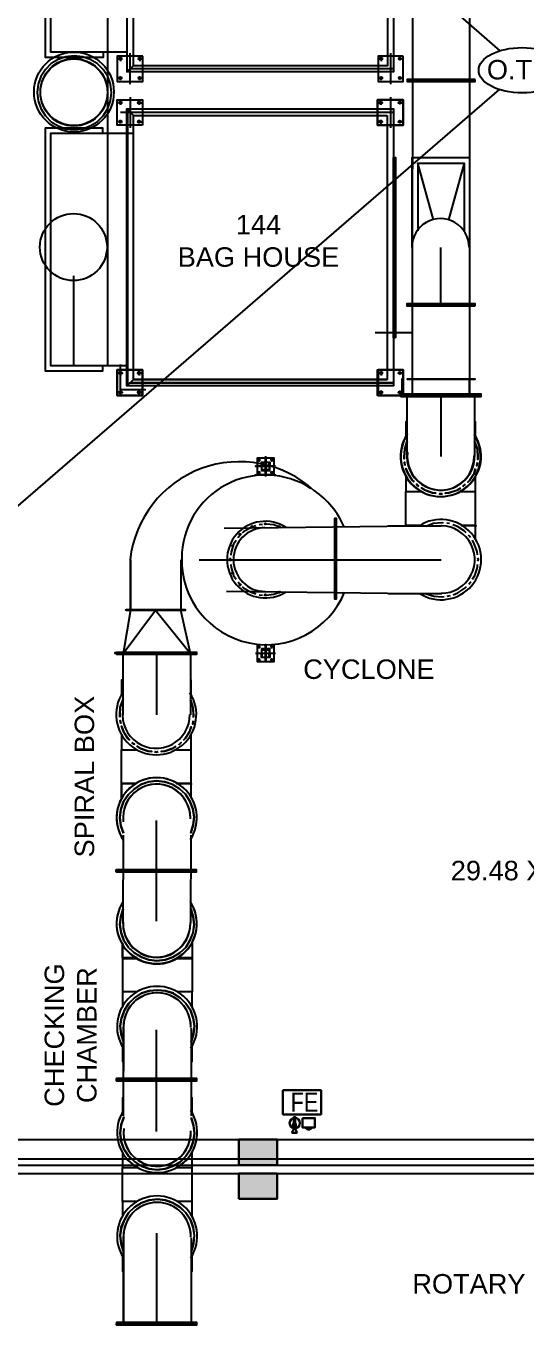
# Model space of a CAD drawing. Header units: metres. Extents: x -488 to 4759, y 38 to 2071.
# Drawn here: x 2943.24 to 2949.15, y 74.54 to 89.87 of the extents above; entities that cross this region are included whole.
import ezdxf
from ezdxf.lldxf.tags import DXFTag

# ---------------------------------------------------------------- set-up
doc = ezdxf.new("R2010")
doc.units = ezdxf.units.M
doc.header["$MEASUREMENT"] = 0
doc.styles.add('ARIAL', font='arial.ttf', dxfattribs={"height": 0.8})
doc.styles.add('sa1', font='', dxfattribs={"height": 72})
doc.styles.add('SH', font='swissc.ttf', dxfattribs={"height": 10})
doc.styles.get('sa1').set_extended_font_data('Abadi MT Condensed Light')
tags = doc.linetypes.add('00$1$HIDDEN', pattern=[0.375, 0.25, -0.125]).pattern_tags.tags
tags[6:7] = [DXFTag(74, 4), DXFTag(75, 0), DXFTag(340, '0'), DXFTag(46, 1.0), DXFTag(50, 0.0), DXFTag(44, 0.0), DXFTag(45, 0.0)]
tags[4:5] = [DXFTag(74, 4), DXFTag(75, 0), DXFTag(340, '0'), DXFTag(46, 1.0), DXFTag(50, 0.0), DXFTag(44, 0.0), DXFTag(45, 0.0)]

# ---------------------------------------------------------------- blocks, each defined once
blk = doc.blocks.new('rghfhgh')
at = {"color": 0, "lineweight": 30}
for p, q in [((15101.258, 2367.846), (15101.236, 2367.801)), ((15101.258, 2367.909), (15101.258, 2367.846)), ((15101.274, 2367.909), (15101.274, 2367.846)), ((15101.274, 2367.846), (15101.296, 2367.801))]:
    blk.add_line(p, q, dxfattribs=at)
at = {"color": 0, "lineweight": 30, "ltscale": 0.1}
blk.add_line((15101.296, 2367.801), (15101.236, 2367.801), dxfattribs=at)
blk.add_lwpolyline([(15101.129, 2368.303), (15101.581, 2368.303), (15101.581, 2368.016), (15101.129, 2368.016)], close=True, dxfattribs=at)
at = {"color": 0, "lineweight": 30}
for points in [[(15101.274, 2367.909), (15101.258, 2367.909), (15101.258, 2367.985), (15101.274, 2367.985)], [(15101.359, 2367.974), (15101.507, 2367.974), (15101.507, 2367.864), (15101.359, 2367.864)], [(15101.281, 2367.879), (15101.252, 2367.879), (15101.252, 2367.909), (15101.281, 2367.909)]]:
    blk.add_lwpolyline(points, close=True, dxfattribs=at)
blk.add_circle((15101.269, 2367.915), 0.0611, dxfattribs=at)
blk.add_arc((15101.434, 2367.883), 0.0446, 204.8747, 335.1253, dxfattribs=at)
at = {"color": 0, "lineweight": 30, "style": 'SH'}
blk.add_text('FE', height=0.2239, dxfattribs=at).set_placement((15101.221, 2368.05))

msp = doc.modelspace()

# ---------------------------------------------------------------- hatches: boundary and pattern name
at = {"lineweight": 30}
h = msp.add_hatch(color=256, dxfattribs=at)
h.dxf.hatch_style = 1
h.paths.add_polyline_path([(2945.75647, 76.40778), (2946.20647, 76.40778), (2946.20647, 76.70778), (2945.75647, 76.70778)])
h = msp.add_hatch(color=256, dxfattribs=at)
h.dxf.hatch_style = 1
h.paths.add_polyline_path([(2945.75647, 76.00778), (2946.20647, 76.00778), (2946.20647, 76.30778), (2945.75647, 76.30778)])

# ---------------------------------------------------------------- linework, layer by layer
at = {"linetype": '00$1$HIDDEN', "lineweight": -2, "ltscale": 2}
for p, q in [((2934.38391, 102.19278), (2948.84173, 89.57555)), ((2934.46391, 76.70778), (2948.8396, 89.11739))]:
    msp.add_line(p, q, dxfattribs=at)
for p, q in [((2934.46391, 76.70778), (2960.94542, 76.70778)), ((2960.94542, 76.47578), (2934.46391, 76.47578))]:
    msp.add_line(p, q)
at = {"linetype": '00$1$HIDDEN', "lineweight": -2, "ltscale": 3}
for p, q in [((2933.42583, 76.40778), (3008.78406, 76.40778)), ((2933.42583, 76.30778), (3008.78406, 76.30778))]:
    msp.add_line(p, q, dxfattribs=at)
at = {"lineweight": -2}
msp.add_lwpolyline([(2963.9449, 102.41779), (2934.23391, 102.41777), (2934.23391, 76.70777), (2963.9449, 76.70779)], close=True, dxfattribs=at)
at = {"lineweight": 0}
msp.add_lwpolyline([(2963.9449, 102.41779), (2963.9449, 76.70779), (2934.23391, 76.70779), (2934.23391, 39.51778), (3007.88391, 39.51778), (3007.88391, 102.41778), (3000.65391, 102.41777), (3000.42391, 102.41777), (3000.42391, 76.70778), (2984.40391, 76.70778), (2984.40391, 102.41777), (2963.9449, 102.41777)], dxfattribs=at)
msp.add_lwpolyline([(2963.9449, 102.41779), (2963.9449, 76.70779), (2934.23391, 76.70779), (2934.23391, 39.51778), (3007.88391, 39.51778), (3007.88391, 102.41778), (3000.65391, 102.41777), (3000.42391, 102.41777), (3000.42391, 76.70778), (2984.40391, 76.70778), (2984.40391, 102.41777), (2963.9449, 102.41777)], dxfattribs=at)
msp.add_lwpolyline([(2969.1738, 102.18778), (2969.17391, 95.95778), (2984.1724, 95.95778), (2984.1724, 76.47778), (3000.65391, 76.47778), (3000.65391, 102.18773), (3007.65391, 102.18773), (3007.65391, 51.97778), (2934.46391, 51.97778), (2934.46391, 76.47578), (2964.17391, 76.47778), (2964.17391, 102.18778), (2969.17391, 102.18778), (2969.17391, 102.18778)], close=True, dxfattribs=at)
msp.add_lwpolyline([(2969.1738, 102.18778), (2969.17391, 95.95778), (2984.1724, 95.95778), (2984.1724, 76.47778), (3000.65391, 76.47778), (3000.65391, 102.18773), (3007.65391, 102.18773), (3007.65391, 51.97778), (2934.46391, 51.97778), (2934.46391, 76.47578), (2964.17391, 76.47778), (2964.17391, 102.18778), (2969.17391, 102.18778), (2969.17391, 102.18778)], close=True, dxfattribs=at)
for points in [[(2944.5073, 89.40344), (2944.5073, 92.52031), (2944.43141, 92.59619), (2944.43141, 89.32755)], [(2944.43141, 92.59619), (2947.58576, 92.59619), (2947.58576, 89.32755), (2944.43141, 89.32755), (2944.5073, 89.40344), (2947.51529, 89.40344), (2947.51529, 92.52031), (2944.5073, 92.52031)], [(2944.43141, 92.56367), (2944.43141, 89.36007)], [(2944.20375, 89.08362), (2944.20917, 92.31432)], [(2947.81184, 90.95916), (2947.80642, 87.25144), (2947.80642, 85.506), (2948.484, 85.506), (2948.484, 85.70114)], [(2948.484, 90.95916), (2948.484, 87.13219), (2948.484, 85.506)], [(2944.14954, 89.56064), (2944.14954, 89.49559), (2943.46654, 89.49559), (2943.46654, 90.75318)], [(2944.43141, 89.56064), (2943.53159, 89.56064), (2943.53159, 90.67187)], [(2944.20375, 85.85292), (2944.20375, 89.08362), (2944.20375, 89.61484)], [(2944.46936, 89.18119), (2944.46936, 89.54979)], [(2947.55324, 89.18119), (2947.55324, 89.54979)], [(2944.24711, 89.08362), (2944.23627, 89.18119), (2944.20375, 89.27334), (2944.14954, 89.35465), (2944.07907, 89.42512), (2943.99776, 89.47391), (2943.90561, 89.50643), (2943.80804, 89.51727), (2943.71047, 89.50643), (2943.61832, 89.47391), (2943.53701, 89.42512), (2943.46654, 89.35465), (2943.41233, 89.27334), (2943.37981, 89.18119), (2943.36897, 89.08362), (2943.37981, 88.98605), (2943.41233, 88.8939), (2943.46654, 88.80717), (2943.53701, 88.7367), (2943.61832, 88.68791), (2943.71047, 88.65539), (2943.80804, 88.64455), (2943.90561, 88.65539), (2943.99776, 88.68791), (2944.07907, 88.7367), (2944.14954, 88.80717), (2944.20375, 88.8939), (2944.23627, 88.98605), (2944.24711, 89.08362)], [(2944.62114, 89.51185), (2944.31758, 89.51185), (2944.31758, 89.21371), (2944.62114, 89.21371), (2944.62114, 89.51185)], [(2944.37721, 89.47933), (2944.33384, 89.47933)], [(2944.35552, 89.50101), (2944.35552, 89.45222)], [(2944.56151, 89.47933), (2944.60487, 89.47933)], [(2944.58319, 89.50101), (2944.58319, 89.45222)], [(2947.69959, 89.51185), (2947.40146, 89.51185), (2947.40146, 89.21371), (2947.69959, 89.21371), (2947.69959, 89.51185)], [(2947.46108, 89.47933), (2947.41772, 89.47933)], [(2947.4394, 89.50101), (2947.4394, 89.45222)], [(2947.63997, 89.47933), (2947.68333, 89.47933)], [(2944.37721, 89.25166), (2944.33384, 89.25166)], [(2944.35552, 89.22998), (2944.35552, 89.27334)], [(2944.46936, 89.36549), (2947.58576, 89.36549)], [(2944.56151, 89.25166), (2944.60487, 89.25166)], [(2944.58319, 89.22998), (2944.58319, 89.27334)], [(2947.46108, 89.25166), (2947.41772, 89.25166)], [(2947.4394, 89.22998), (2947.4394, 89.27334)], [(2947.63997, 89.25166), (2947.68333, 89.25166)], [(2947.74679, 89.22456), (2948.54905, 89.22456)], [(2944.61572, 88.69875), (2944.31758, 88.69875), (2944.31758, 88.99689), (2944.61572, 88.99689), (2944.61572, 88.69875)], [(2944.37721, 88.95894), (2944.33384, 88.95894)], [(2944.35552, 88.98605), (2944.35552, 88.93726)], [(2944.46936, 89.02941), (2944.46936, 88.66623)], [(2944.55609, 88.95894), (2944.60487, 88.95894)], [(2944.57777, 88.98605), (2944.57777, 88.93726)], [(2947.69959, 88.69875), (2947.39604, 88.69875), (2947.39604, 88.99689), (2947.69959, 88.99689), (2947.69959, 88.69875)], [(2947.69959, 88.99689), (2947.39604, 88.99689), (2947.39604, 88.69875), (2947.69959, 88.69875), (2947.69959, 88.99689)], [(2947.54782, 89.02941), (2947.54782, 88.66623)], [(2944.35552, 88.85053), (2947.58576, 88.85053)], [(2944.35552, 88.71502), (2944.35552, 88.75838)], [(2944.5073, 88.81259), (2944.43141, 88.88848), (2947.58576, 88.88848), (2947.58576, 85.61441), (2944.43141, 85.61441), (2944.43141, 88.88848)], [(2944.43141, 88.85595), (2944.43141, 85.64693)], [(2944.43683, 88.87763), (2944.43683, 85.62525)], [(2944.57777, 88.71502), (2944.57777, 88.75838)], [(2944.14412, 85.85292), (2944.14412, 85.78787), (2943.46654, 85.78787), (2943.46654, 87.25144), (2943.46654, 88.66623), (2944.14412, 88.66623), (2944.14412, 88.60118)], [(2944.37721, 88.7367), (2944.33384, 88.7367)], [(2944.55609, 88.7367), (2944.60487, 88.7367)], [(2944.43141, 85.85292), (2943.53159, 85.85292), (2943.53159, 87.25144), (2943.53159, 88.60118), (2944.5073, 88.60118)], [(2947.5966, 88.31389), (2947.5966, 86.18358)], [(2947.80642, 87.25144), (2947.80642, 88.31389), (2948.484, 88.31389), (2948.484, 87.13219)], [(2947.87147, 88.24884), (2947.87147, 87.44659)], [(2948.05577, 87.57668), (2947.87147, 88.24884), (2948.41895, 88.24884), (2948.23465, 87.57668)], [(2948.41895, 88.24884), (2948.41895, 87.44659)], [(2948.1425, 86.5847), (2948.1425, 87.25144)], [(2943.80262, 85.85292), (2943.80262, 86.91536)], [(2947.74137, 86.57386), (2948.54905, 86.57386)], [(2947.36893, 86.24862), (2947.80801, 86.24862)], [(2944.65366, 85.57104), (2944.35552, 85.57104), (2944.35552, 85.86918)], [(2944.35552, 85.7445), (2944.35552, 85.78787), (2944.35552, 85.73908)], [(2944.57777, 85.7445), (2944.57777, 85.78787), (2944.57777, 85.73908)], [(2947.46109, 85.76619), (2947.41772, 85.76619)], [(2947.4394, 85.78787), (2947.4394, 85.73908)], [(2947.68333, 85.70114), (2947.68333, 85.506)], [(2948.06119, 85.69572), (2948.14792, 85.69572), (2947.74679, 85.69572), (2948.54905, 85.69572), (2948.10455, 85.69572)], [(2944.35552, 85.56562), (2944.35552, 85.51684), (2944.35552, 85.5602)], [(2944.5073, 85.6903), (2947.50987, 85.6903)], [(2944.57777, 85.56562), (2944.57777, 85.51684), (2944.57777, 85.5602)], [(2947.4394, 85.51684), (2947.4394, 85.5602)], [(2947.46109, 85.53852), (2947.41772, 85.53852)], [(2947.67249, 85.48974), (2948.6211, 85.48974), (2948.6211, 85.51684), (2947.67249, 85.51684), (2947.67249, 85.48974), (2947.67249, 85.506), (2948.6211, 85.506)], [(2947.67791, 85.51142), (2947.67791, 85.5331)], [(2947.74679, 84.77963), (2947.74679, 85.506), (2948.54363, 85.506), (2948.54363, 84.77963)], [(2948.54363, 85.506), (2947.74679, 85.506)], [(2948.1425, 85.506), (2948.1425, 84.77963)], [(2947.74679, 85.1916), (2947.73053, 85.1916), (2947.73053, 85.01272)], [(2948.55447, 85.01272), (2948.55447, 85.1916), (2948.54363, 85.1916)], [(2947.74679, 84.95851), (2947.71969, 84.86636), (2947.70885, 84.77421), (2947.70885, 84.75253), (2947.70885, 84.77421), (2947.71969, 84.87178), (2947.74679, 84.96393)], [(2946.07091, 84.78505), (2946.07091, 84.54654)], [(2946.1739, 84.56281), (2946.1739, 84.76337), (2945.97334, 84.76337), (2945.97334, 84.56281)], [(2946.1739, 84.76337), (2945.97334, 84.76337)], [(2946.02213, 84.6658), (2946.02213, 84.71458), (2946.1197, 84.71458), (2946.1197, 84.6658), (2946.11428, 84.66038), (2946.11428, 84.62785), (2946.11428, 84.62243), (2946.10886, 84.62243), (2946.03297, 84.62243), (2946.02755, 84.62243), (2946.02755, 84.62785), (2946.02755, 84.66038), (2946.02755, 84.6658), (2946.02213, 84.6658)], [(2946.07633, 84.56823), (2946.07633, 84.75795), (2946.06549, 84.75795), (2946.06549, 84.56823), (2946.07633, 84.56823)], [(2948.55447, 84.63327), (2948.5382, 84.57907), (2948.484, 84.49776), (2948.46232, 84.47608), (2948.484, 84.49776), (2948.5382, 84.57907), (2948.55447, 84.63869)], [(2946.1932, 84.56043), (2946.06815, 84.56823), (2945.9431, 84.56041)], [(2945.99502, 84.60617), (2945.99502, 84.57365)], [(2946.1468, 84.60617), (2946.1468, 84.57365)], [(2946.19559, 84.55738), (2946.19559, 84.55196)], [(2947.73053, 84.54112), (2947.73053, 84.36766), (2947.90941, 84.36766)], [(2948.38101, 84.36766), (2948.55447, 84.36766), (2948.55447, 84.54112)], [(2947.73053, 83.96654), (2947.73053, 84.36766)], [(2947.88231, 84.43271), (2947.87147, 84.43271), (2947.8552, 84.45439), (2947.87147, 84.43271), (2947.88231, 84.42729)], [(2948.15876, 84.34056), (2948.1425, 84.34056), (2948.12624, 84.34056), (2948.1425, 84.34056), (2948.16418, 84.34056)], [(2948.40269, 84.42729), (2948.41353, 84.43271), (2948.43521, 84.44897)], [(2948.40811, 84.42729), (2948.41353, 84.43271), (2948.43521, 84.45439)], [(2948.55447, 83.80392), (2948.55447, 84.36766)], [(2946.88694, 84.04784), (2946.88694, 83.09923), (2946.90862, 83.09923), (2946.90862, 84.04784), (2946.88694, 84.04784), (2946.89778, 84.04784), (2946.89778, 83.09923), (2946.89778, 84.04784), (2946.90862, 84.04784), (2946.88694, 84.04784), (2946.88694, 83.09923), (2946.90862, 83.09923), (2946.90862, 84.04784)], [(2947.52071, 83.96111), (2948.14951, 83.96111), (2945.57988, 83.92983)], [(2945.78362, 83.8527), (2945.76736, 83.86354)], [(2945.95708, 83.96111), (2945.89203, 83.93943), (2945.81072, 83.89065), (2945.79446, 83.87438)], [(2945.91371, 83.93943), (2945.90829, 83.96111)], [(2946.03297, 83.97738), (2945.99502, 83.97196)], [(2946.07091, 83.97196), (2946.07091, 83.99364)], [(2946.25521, 83.93943), (2946.16848, 83.97196), (2946.07633, 83.9828), (2946.07091, 83.9828)], [(2946.22811, 83.93943), (2946.23895, 83.96111)], [(2948.17661, 83.99364), (2948.15493, 83.99906), (2948.05736, 83.98822), (2947.9652, 83.95569)], [(2948.24708, 83.98822), (2948.21455, 83.99364)], [(2948.44222, 83.8798), (2948.42054, 83.90149), (2948.33923, 83.95569), (2948.28502, 83.97196)], [(2948.55447, 83.95569), (2948.55447, 83.96654), (2948.38101, 83.96654)], [(2948.38259, 83.96654), (2948.55605, 83.96654), (2948.55605, 83.95569)], [(2945.72399, 83.78765), (2945.69147, 83.74429), (2945.66436, 83.65214), (2945.65894, 83.61419)], [(2945.69147, 83.71719), (2945.6752, 83.72803)], [(2945.76736, 83.84728), (2945.74567, 83.8256), (2945.74567, 83.82018)], [(2948.49643, 83.8256), (2948.49101, 83.83102), (2948.46932, 83.8527)], [(2948.57774, 83.61961), (2948.57232, 83.65756), (2948.53979, 83.74971), (2948.51811, 83.79307)], [(2945.06809, 83.55999), (2945.06809, 82.96372), (2944.47182, 82.96372), (2944.47182, 83.55999), (2944.47182, 82.96372), (2945.07351, 82.96372), (2945.07351, 83.55999)], [(2945.2876, 83.55999), (2948.14951, 83.55999)], [(2945.66436, 83.55999), (2945.64268, 83.55999)], [(2945.65352, 83.58167), (2945.65352, 83.55999), (2945.65352, 83.54373)], [(2948.58316, 83.54373), (2948.58858, 83.56541), (2948.58316, 83.58167)], [(2945.65894, 83.50578), (2945.66436, 83.46784), (2945.69147, 83.37569), (2945.72399, 83.33232)], [(2945.69147, 83.40279), (2945.6752, 83.39737)], [(2948.51811, 83.33232), (2948.54521, 83.37569), (2948.57774, 83.46784), (2948.57774, 83.50578)], [(2945.74567, 83.2998), (2945.76736, 83.27269)], [(2945.78362, 83.27269), (2945.76736, 83.25643)], [(2945.79446, 83.24559), (2945.81072, 83.22933), (2945.89203, 83.18054), (2945.95708, 83.15886)], [(2948.29044, 83.14802), (2948.34465, 83.1697), (2948.42596, 83.22391), (2948.44764, 83.24559)], [(2948.47474, 83.27269), (2948.49643, 83.29438), (2948.50185, 83.2998)], [(2945.60958, 83.18987), (2948.14951, 83.15886), (2947.52071, 83.15886)], [(2945.91371, 83.18054), (2945.90829, 83.16428)], [(2945.99502, 83.14802), (2946.03297, 83.1426)], [(2946.07091, 83.1426), (2946.07633, 83.1426), (2946.16848, 83.15344), (2946.25521, 83.18596)], [(2946.07091, 83.15344), (2946.07091, 83.13176)], [(2946.22811, 83.18054), (2946.23895, 83.16428)], [(2947.97063, 83.15886), (2948.06278, 83.13176), (2948.16035, 83.12092), (2948.18203, 83.12634)], [(2948.21997, 83.13176), (2948.25792, 83.13718)], [(2945.11688, 82.96372), (2944.41762, 82.96372), (2944.41762, 82.96914), (2945.11688, 82.96914), (2945.11688, 82.96372)], [(2944.42304, 82.96372), (2945.1223, 82.96372), (2945.1223, 82.96914), (2944.42304, 82.96914), (2944.42304, 82.96372)], [(2945.94624, 82.56259), (2945.94624, 82.56801)], [(2945.97334, 82.56259), (2945.97334, 82.3566), (2946.1739, 82.3566), (2946.1739, 82.56259)], [(2945.98418, 82.53007), (2946.01128, 82.53007)], [(2945.99502, 82.5138), (2945.99502, 82.54633)], [(2946.06549, 82.55717), (2946.06549, 82.36745), (2946.07633, 82.36745), (2946.07633, 82.55717), (2946.06549, 82.55717)], [(2946.16306, 82.53007), (2946.13054, 82.53007)], [(2946.1468, 82.5138), (2946.1468, 82.54633)], [(2946.19559, 82.56259), (2946.19559, 82.56801)], [(2945.24155, 82.45418), (2944.29294, 82.45418), (2944.29294, 82.46502), (2945.24155, 82.46502), (2945.24155, 82.45418)], [(2944.3092, 82.44334), (2945.25782, 82.44334), (2945.25782, 82.46502), (2944.3092, 82.46502), (2944.3092, 82.44334), (2944.3092, 82.45418), (2945.25782, 82.45418)], [(2945.18193, 82.45418), (2944.38509, 82.45418)], [(2944.38509, 81.72781), (2944.38509, 82.45418), (2945.18193, 82.45418), (2945.18193, 81.72781)], [(2944.7808, 82.45418), (2944.7808, 81.72781)], [(2946.19017, 82.45418), (2945.95166, 82.45418)], [(2945.98418, 82.37829), (2946.01128, 82.37829)], [(2945.99502, 82.39455), (2945.99502, 82.36745)], [(2946.16306, 82.37829), (2946.13054, 82.37829)], [(2946.1468, 82.39455), (2946.1468, 82.36745)], [(2944.38509, 82.13978), (2944.36883, 82.13978), (2944.36883, 81.9609)], [(2945.19277, 81.9609), (2945.19277, 82.13978), (2945.18193, 82.13978)], [(2944.36883, 81.87417), (2944.36883, 81.86875)], [(2945.21987, 81.69529), (2945.21987, 81.71697), (2945.21445, 81.81454), (2945.18193, 81.90669), (2945.20903, 81.81454), (2945.21987, 81.71697), (2945.21445, 81.69529)], [(2945.10062, 81.42968), (2945.1223, 81.45136), (2945.17651, 81.53267), (2945.19277, 81.58687), (2945.17108, 81.53267), (2945.1223, 81.45136), (2945.0952, 81.42425)], [(2944.36883, 81.49472), (2944.36883, 81.31584), (2944.54771, 81.31584)], [(2944.4935, 81.40257), (2944.50977, 81.38631), (2944.52061, 81.38089), (2944.50977, 81.38631), (2944.48808, 81.40257)], [(2945.01931, 81.31584), (2945.19277, 81.31584), (2945.19277, 81.4893)], [(2945.04641, 81.37547), (2945.05183, 81.38089), (2945.07351, 81.40257), (2945.05183, 81.38089), (2945.04099, 81.37547)], [(2944.36883, 80.91471), (2944.36883, 81.31584)], [(2944.55313, 81.35921), (2944.59108, 81.3321), (2944.68323, 81.29958), (2944.72659, 81.29416), (2944.68323, 81.29958), (2944.59108, 81.3321), (2944.54771, 81.35921)], [(2944.63444, 81.31584), (2944.63986, 81.31584)], [(2944.75912, 81.29416), (2944.7808, 81.28874), (2944.79706, 81.29416)], [(2944.76454, 81.29416), (2944.7808, 81.28874), (2944.80248, 81.29416)], [(2945.00847, 81.35921), (2944.97052, 81.3321), (2944.87837, 81.29958), (2944.83501, 81.29416), (2944.87837, 81.29958), (2944.97052, 81.3321), (2945.01389, 81.35921)], [(2945.19277, 80.7521), (2945.19277, 81.31584)], [(2944.54771, 80.91471), (2944.36883, 80.91471), (2944.36883, 80.74125), (2944.36883, 80.91471), (2944.54229, 80.91471)], [(2944.7808, 79.28852), (2944.7808, 80.48106)], [(2944.38509, 79.256), (2944.39051, 80.3076)], [(2945.18735, 80.3076), (2945.18193, 79.26684)], [(2944.30378, 79.87395), (2945.25239, 79.87395), (2945.25239, 79.89563), (2944.30378, 79.89563), (2944.30378, 79.87395), (2944.30378, 79.88479), (2945.25239, 79.88479), (2944.30378, 79.88479), (2944.30378, 79.89563), (2944.30378, 79.87395), (2945.25239, 79.87395), (2945.25239, 79.89563), (2944.30378, 79.89563)], [(2944.55313, 78.85487), (2944.37967, 78.85487), (2944.37967, 79.02833), (2944.37967, 78.84945), (2944.55313, 78.84945)], [(2945.20361, 79.03375), (2945.20361, 78.45374)], [(2944.37967, 78.85487), (2944.37967, 78.45374)], [(2945.03015, 78.84945), (2945.20361, 78.84945), (2945.20361, 78.86571), (2945.20361, 78.85487), (2945.03015, 78.85487)], [(2944.55313, 78.45374), (2944.37967, 78.45374), (2944.37967, 78.27486)], [(2945.20361, 78.27486), (2945.20361, 78.45374), (2945.02473, 78.45374)], [(2944.39051, 78.02551), (2944.39051, 77.51597), (2944.39051, 78.04178)], [(2944.7808, 76.80587), (2944.7808, 78.00383)], [(2945.19277, 78.02551), (2945.19277, 77.51597), (2945.19277, 76.99017)], [(2944.37967, 77.80327), (2944.37967, 77.62981), (2944.39051, 77.62981)], [(2945.19277, 77.62981), (2945.20361, 77.62981), (2945.20361, 77.80869)], [(2944.3092, 77.40214), (2945.25782, 77.40214), (2945.25782, 77.42924), (2944.3092, 77.42924), (2944.3092, 77.40214), (2944.3092, 77.4184), (2945.25782, 77.4184), (2944.3092, 77.4184), (2944.3092, 77.42924), (2944.3092, 77.40214), (2945.25782, 77.40214), (2945.25782, 77.42924), (2944.3092, 77.42924)], [(2945.18193, 77.41298), (2944.38509, 77.4184), (2945.18193, 77.4184)], [(2944.39051, 76.99017), (2944.39051, 77.51597)], [(2944.39051, 77.20158), (2944.37967, 77.20158), (2944.37967, 77.02269)], [(2945.20361, 77.02269), (2945.20361, 77.20158), (2945.19277, 77.20158)], [(2944.37967, 76.64867), (2944.37967, 76.64325)], [(2944.37967, 76.55652), (2944.37967, 76.37764), (2944.55313, 76.37764)], [(2945.02473, 76.37764), (2945.20361, 76.37764), (2945.20361, 76.55652)], [(2944.37967, 75.97651), (2944.37967, 76.37764)], [(2945.20361, 75.81389), (2945.20361, 76.37764)], [(2944.55313, 75.97651), (2944.37967, 75.97651), (2944.37967, 75.79763)], [(2944.938, 75.97651), (2944.93258, 75.97651)], [(2945.20361, 75.79763), (2945.20361, 75.97651), (2945.02473, 75.97651)], [(2944.78622, 74.54546), (2944.78622, 75.60249)], [(2945.20361, 75.70548), (2945.20361, 75.7109)], [(2944.39051, 75.5537), (2944.39051, 74.54546), (2944.39051, 75.56454)], [(2945.19277, 75.54828), (2945.19277, 74.54546)], [(2945.20361, 75.41819), (2945.20361, 75.42361)], [(2944.37967, 75.33146), (2944.37967, 75.15257), (2944.39051, 75.15257)], [(2945.19277, 75.15257), (2945.20361, 75.15257), (2945.20361, 75.33146)], [(2944.3092, 74.51836), (2945.25782, 74.51836), (2945.25782, 74.54546), (2944.3092, 74.54546), (2944.3092, 74.51836), (2944.3092, 74.53462), (2945.25782, 74.53462)]]:
    msp.add_lwpolyline(points)
for points in [[(2948.54905, 89.2354), (2947.74679, 89.2354), (2947.74679, 89.21371), (2948.54905, 89.21371)], [(2947.4123, 88.95894), (2947.45566, 88.95894)], [(2947.43398, 88.93726), (2947.43398, 88.98605)], [(2947.68333, 88.95894), (2947.63997, 88.95894)], [(2947.50987, 88.81259), (2947.50987, 85.6903), (2944.5073, 85.6903), (2944.43141, 85.61441), (2944.5073, 85.6903), (2944.5073, 88.81259)], [(2947.43398, 88.75838), (2947.43398, 88.71502)], [(2947.4123, 88.7367), (2947.45566, 88.7367)], [(2947.68333, 88.7367), (2947.63997, 88.7367)], [(2947.60744, 86.18358), (2947.58576, 86.18358), (2947.58576, 88.31389), (2947.60744, 88.31389)], [(2948.54905, 86.56302), (2948.54905, 86.5847), (2947.74137, 86.5847), (2947.74137, 86.56302)], [(2944.61572, 85.80413), (2944.61572, 85.50058), (2944.31758, 85.50058), (2944.31758, 85.80413), (2944.61572, 85.80413), (2944.31758, 85.80413), (2944.31758, 85.50058), (2944.61572, 85.50058)], [(2944.33384, 85.76619), (2944.37721, 85.76619)], [(2944.60487, 85.76619), (2944.55609, 85.76619)], [(2947.69959, 85.80413), (2947.69959, 85.50058), (2947.39604, 85.50058), (2947.39604, 85.80413), (2947.69959, 85.80413), (2947.69959, 85.50058), (2947.39604, 85.50058), (2947.39604, 85.80413), (2947.69959, 85.80413), (2947.40146, 85.80413), (2947.40146, 85.50058), (2947.69959, 85.50058)], [(2947.68333, 85.76619), (2947.63997, 85.76619)], [(2947.58576, 85.65235), (2944.46936, 85.65235)], [(2944.33384, 85.53852), (2944.37721, 85.53852)], [(2944.60487, 85.53852), (2944.55609, 85.53852)], [(2947.68333, 85.53852), (2947.63997, 85.53852)], [(2948.54363, 84.95851), (2948.57615, 84.86636), (2948.58157, 84.76879), (2948.58157, 84.74711), (2948.58157, 84.76879), (2948.57615, 84.86636)], [(2946.19017, 84.6658), (2945.95166, 84.6658)], [(2946.01128, 84.74169), (2945.98418, 84.74169)], [(2945.99502, 84.75795), (2945.99502, 84.72542)], [(2946.02213, 84.6658), (2946.02213, 84.61701), (2946.1197, 84.61701), (2946.1197, 84.6658), (2946.11428, 84.67122), (2946.11428, 84.70374), (2946.11428, 84.70916), (2946.10886, 84.70916), (2946.03297, 84.70916), (2946.02755, 84.70916), (2946.02755, 84.70374), (2946.02755, 84.67122), (2946.02755, 84.6658), (2946.02213, 84.6658), (2946.02213, 84.61701), (2946.1197, 84.61701), (2946.1197, 84.6658), (2946.11428, 84.67122), (2946.11428, 84.70374), (2946.11428, 84.70916), (2946.10886, 84.70916), (2946.03297, 84.70916), (2946.02755, 84.70916), (2946.02755, 84.70374), (2946.02755, 84.67122), (2946.02755, 84.6658), (2946.02213, 84.6658), (2946.02213, 84.71458), (2946.1197, 84.71458), (2946.1197, 84.6658), (2946.11428, 84.66038), (2946.11428, 84.62785), (2946.11428, 84.62243), (2946.10886, 84.62243), (2946.03297, 84.62243), (2946.02755, 84.62243), (2946.02755, 84.62785), (2946.02755, 84.66038), (2946.02755, 84.6658)], [(2946.13054, 84.74169), (2946.16306, 84.74169)], [(2946.1468, 84.75795), (2946.1468, 84.72542)], [(2947.71969, 84.67664), (2947.71427, 84.71458)], [(2947.8281, 84.4815), (2947.80642, 84.50318), (2947.75221, 84.58449), (2947.73053, 84.63869), (2947.75221, 84.58449), (2947.80642, 84.50318)], [(2948.57615, 84.70916), (2948.57073, 84.67122)], [(2946.01128, 84.58991), (2945.98418, 84.58991)], [(2946.13054, 84.58991), (2946.16306, 84.58991)], [(2948.08829, 84.34598), (2948.04493, 84.3514), (2947.95278, 84.38392), (2947.91483, 84.41103), (2947.9582, 84.38392), (2948.04493, 84.3514)], [(2948.37559, 84.40561), (2948.33222, 84.3785), (2948.24007, 84.3514), (2948.1967, 84.34598), (2948.24007, 84.3514), (2948.33222, 84.38392)], [(2946.89778, 83.17512), (2946.89778, 83.97196)], [(2947.911, 83.96654), (2947.73212, 83.96654), (2947.73212, 83.96111), (2947.73212, 83.96654)], [(2944.47182, 82.96372), (2944.38509, 82.45418), (2944.76996, 82.96372), (2945.18193, 82.45418), (2945.06809, 82.96372)], [(2946.1197, 82.45418), (2946.1197, 82.50838), (2946.02213, 82.50838), (2946.02213, 82.45418), (2946.02755, 82.45418), (2946.02755, 82.44876), (2946.02755, 82.41623), (2946.02755, 82.41081), (2946.03297, 82.41081), (2946.10886, 82.41081), (2946.11428, 82.41081), (2946.11428, 82.41623), (2946.11428, 82.44876), (2946.1197, 82.45418), (2946.1197, 82.40539), (2946.02213, 82.40539), (2946.02213, 82.45418), (2946.02755, 82.4596), (2946.02755, 82.49212), (2946.02755, 82.49754), (2946.03297, 82.49754), (2946.10886, 82.49754), (2946.11428, 82.49754), (2946.11428, 82.49212), (2946.11428, 82.4596), (2946.1197, 82.4596)], [(2944.34715, 81.70071), (2944.34715, 81.72239), (2944.35257, 81.81996), (2944.38509, 81.91211), (2944.35257, 81.81996), (2944.34715, 81.72239)], [(2944.35799, 81.62482), (2944.35257, 81.66276)], [(2944.4664, 81.42968), (2944.4393, 81.45136), (2944.39051, 81.53267), (2944.36883, 81.59229), (2944.39051, 81.53267), (2944.44472, 81.45136)], [(2945.21445, 81.65734), (2945.20903, 81.6194)], [(2944.39051, 80.32929), (2944.35799, 80.41602), (2944.34715, 80.51359), (2944.35799, 80.61116), (2944.39051, 80.70331), (2944.44472, 80.78462), (2944.51519, 80.84967), (2944.5965, 80.90387), (2944.68323, 80.9364), (2944.7808, 80.94724), (2944.87837, 80.9364), (2944.97052, 80.90929), (2945.05183, 80.85509), (2945.1223, 80.79004), (2945.17651, 80.70873), (2945.20903, 80.61658), (2945.22529, 80.52443), (2945.21445, 80.42686), (2945.18735, 80.33471), (2945.21445, 80.42686), (2945.22529, 80.51901), (2945.20903, 80.61658), (2945.17651, 80.70873), (2945.1223, 80.79004), (2945.05183, 80.85509), (2944.97052, 80.90387), (2944.87837, 80.9364), (2944.7808, 80.94724), (2944.68865, 80.9364), (2944.5965, 80.90387), (2944.51519, 80.84967), (2944.44472, 80.78462), (2944.39051, 80.70331), (2944.35799, 80.61116), (2944.34715, 80.51359), (2944.35799, 80.41602)], [(2945.19277, 80.90387), (2945.19277, 80.91471), (2945.01931, 80.91471), (2945.19277, 80.91471)], [(2945.17651, 79.88479), (2944.37967, 79.88479)], [(2945.18735, 79.43488), (2945.21445, 79.34273), (2945.22529, 79.25058), (2945.20903, 79.15301), (2945.17651, 79.06086), (2945.12772, 78.97955), (2945.05725, 78.9145), (2944.97594, 78.86571), (2944.88379, 78.83319), (2944.78622, 78.82235), (2944.68865, 78.83319), (2944.60192, 78.86571), (2944.51519, 78.9145), (2944.45014, 78.97955), (2944.39593, 79.06086), (2944.36341, 79.15301), (2944.34715, 79.25058), (2944.35799, 79.34273), (2944.38509, 79.43488), (2944.35799, 79.34273), (2944.34715, 79.25058), (2944.36341, 79.15301), (2944.39593, 79.06086), (2944.45014, 78.97955), (2944.52061, 78.9145), (2944.60192, 78.86571), (2944.69407, 78.83319), (2944.78622, 78.82235), (2944.88379, 78.83319), (2944.97594, 78.86571), (2945.05725, 78.9145), (2945.12772, 78.97955), (2945.17651, 79.06086), (2945.21445, 79.15301), (2945.22529, 79.25058), (2945.21445, 79.34273)], [(2944.39051, 77.86289), (2944.36341, 77.95505), (2944.35257, 78.05262), (2944.36883, 78.14477), (2944.40135, 78.23692), (2944.45014, 78.31823), (2944.52061, 78.38328), (2944.60192, 78.43748), (2944.69407, 78.46459), (2944.79164, 78.47543), (2944.88921, 78.46459), (2944.97594, 78.43748), (2945.06267, 78.38328), (2945.12772, 78.31823), (2945.18193, 78.23692), (2945.21445, 78.14477), (2945.23071, 78.05262), (2945.21987, 77.95505), (2945.19277, 77.86289), (2945.21987, 77.95505), (2945.23071, 78.05262), (2945.21445, 78.14477), (2945.18193, 78.23692), (2945.12772, 78.31823), (2945.06267, 78.38328), (2944.98136, 78.43748), (2944.88921, 78.46459), (2944.79164, 78.47543), (2944.69407, 78.46459), (2944.60192, 78.43748), (2944.52061, 78.38328), (2944.45556, 78.31823), (2944.40135, 78.23692), (2944.36883, 78.14477), (2944.35257, 78.05262), (2944.36341, 77.95505)], [(2945.19277, 76.96849), (2945.21987, 76.87634), (2945.23071, 76.77877), (2945.21445, 76.68119), (2945.18193, 76.59446), (2945.12772, 76.51315), (2945.05725, 76.44269), (2944.97594, 76.3939), (2944.88379, 76.36138), (2944.78622, 76.35054), (2944.69407, 76.36138), (2944.60192, 76.3939), (2944.52061, 76.44811), (2944.45014, 76.51858), (2944.39593, 76.59989), (2944.36341, 76.68662), (2944.35257, 76.78419), (2944.36341, 76.88176), (2944.39593, 76.97391), (2944.36341, 76.88176), (2944.35257, 76.78419), (2944.36341, 76.68662), (2944.39593, 76.59446), (2944.45014, 76.51315), (2944.52061, 76.44811), (2944.60192, 76.3939), (2944.69407, 76.36138), (2944.79164, 76.35054), (2944.88379, 76.36138), (2944.97594, 76.3939), (2945.06267, 76.44269), (2945.12772, 76.51315), (2945.18193, 76.59446), (2945.21445, 76.68662), (2945.23071, 76.77877), (2945.21987, 76.87634)], [(2944.39051, 75.38566), (2944.36341, 75.47781), (2944.35257, 75.57538), (2944.36341, 75.67296), (2944.40135, 75.75969), (2944.45014, 75.841), (2944.52061, 75.91146), (2944.60192, 75.96025), (2944.69407, 75.99277), (2944.79164, 76.00361), (2944.88379, 75.99277), (2944.97594, 75.96025), (2945.05725, 75.91146), (2945.12772, 75.841), (2945.18193, 75.75969), (2945.21445, 75.67296), (2945.22529, 75.57538), (2945.21987, 75.47781), (2945.19277, 75.38566), (2945.21987, 75.47781), (2945.23071, 75.57538), (2945.21445, 75.66753), (2945.18193, 75.75969), (2945.12772, 75.841), (2945.06267, 75.91146), (2944.97594, 75.96025), (2944.88921, 75.99277), (2944.79164, 76.00361), (2944.69407, 75.99277), (2944.60192, 75.96025), (2944.52061, 75.91146), (2944.45014, 75.841), (2944.40135, 75.75969), (2944.36883, 75.67296), (2944.35257, 75.57538), (2944.36341, 75.47781)]]:
    msp.add_lwpolyline(points, close=True)
at = {"lineweight": 30}
for points in [[(2945.75647, 76.40778), (2945.75647, 76.70778), (2946.20647, 76.70778), (2946.20647, 76.40778)], [(2945.75647, 76.00778), (2945.75647, 76.30778), (2946.20647, 76.30778), (2946.20647, 76.00778)]]:
    msp.add_lwpolyline(points, close=True, dxfattribs=at)
for centre, radius in [((2943.80457, 89.08854), 0.47209), ((2943.80469, 89.08819), 0.39656), ((2943.80469, 89.08277), 0.39656), ((2944.35281, 89.48204), 0.01355), ((2944.58048, 89.48204), 0.01355), ((2947.43669, 89.48204), 0.01355), ((2947.65894, 89.48204), 0.01355), ((2944.35281, 89.25437), 0.01355), ((2944.58048, 89.25437), 0.01355), ((2947.43669, 89.25437), 0.01355), ((2947.65894, 89.25437), 0.01355), ((2944.35281, 88.96165), 0.01355), ((2944.57506, 88.96165), 0.01355), ((2947.43127, 88.96166), 0.01355), ((2947.43127, 88.96166), 0.01355), ((2947.65894, 88.96166), 0.01355), ((2944.35281, 88.73941), 0.01355), ((2944.57506, 88.73941), 0.01355), ((2947.43127, 88.73941), 0.01355), ((2947.43127, 88.73941), 0.01355), ((2947.65894, 88.73941), 0.01355), ((2943.79927, 87.25602), 0.39656), ((2944.35281, 85.7689), 0.01355), ((2944.35281, 85.7689), 0.01355), ((2944.57506, 85.7689), 0.01355), ((2944.57506, 85.7689), 0.01355), ((2947.43669, 85.7689), 0.01355), ((2947.65894, 85.7689), 0.01355), ((2944.35281, 85.54123), 0.01355), ((2944.35281, 85.54123), 0.01355), ((2944.57506, 85.54123), 0.01355), ((2944.57506, 85.54123), 0.01355), ((2947.43669, 85.54123), 0.01355), ((2947.65894, 85.54123), 0.01355), ((2945.99231, 84.7444), 0.00813), ((2945.99231, 84.7444), 0.00813), ((2946.14409, 84.7444), 0.00813), ((2946.14409, 84.7444), 0.00813), ((2945.99231, 84.59262), 0.00813), ((2945.99231, 84.59262), 0.00813), ((2946.14409, 84.59262), 0.00813), ((2946.14409, 84.59262), 0.00813), ((2945.77007, 83.86083), 0.00813), ((2945.911, 83.95298), 0.00813), ((2946.0682, 83.98551), 0.00813), ((2946.23082, 83.95298), 0.00813), ((2945.68334, 83.72532), 0.00813), ((2945.65081, 83.5627), 0.00813), ((2945.68334, 83.4055), 0.00813), ((2945.77007, 83.26456), 0.00813), ((2945.911, 83.17783), 0.00813), ((2946.0682, 83.14531), 0.00813), ((2946.23082, 83.17783), 0.00813), ((2945.99231, 82.53278), 0.00813), ((2946.14409, 82.53278), 0.00813), ((2945.99231, 82.381), 0.00813), ((2946.14409, 82.381), 0.00813)]:
    msp.add_circle(centre, radius)
for centre, radius, start, end in [((2948.13974, 87.25437), 0.33884, 359.968623, 180.036757), ((2948.13984, 84.7821), 0.47448, 146.586234, 32.777754), ((2948.14526, 84.78211), 0.47447, 146.768045, 32.958395), ((2948.13978, 84.78234), 0.39841, 172.951754, 0.423355), ((2948.1452, 84.78234), 0.39841, 173.39763, 2.685581), ((2945.76457, 83.41648), 1.30361, 47.476123, 173.502051), ((2946.06814, 83.57362), 0.98923, 56.9419, 179.785152), ((2946.07904, 83.55728), 1.00011, 23.027315, 55.151638), ((2946.06799, 83.56265), 0.45278, 57.04333, 302.968617), ((2948.14703, 83.56275), 0.47447, 237.476437, 123.299082), ((2946.06797, 83.56265), 0.37678, 90.579732, 270.03528), ((2948.1468, 83.56269), 0.39841, 269.999557, 96.866635), ((2946.07903, 83.55693), 1.00011, 178.870241, 337.749427), ((2944.77814, 81.73029), 0.47447, 146.768134, 32.958273), ((2944.77808, 81.73052), 0.39841, 172.952014, 0.42309), ((2944.78346, 80.51111), 0.47447, 327.476366, 213.299172), ((2944.78346, 80.51102), 0.4744, 344.329502, 213.240497), ((2944.78351, 80.51088), 0.39841, 358.186338, 186.603638), ((2944.78352, 80.51088), 0.39841, 0.00535, 186.866152), ((2944.78356, 79.2639), 0.47447, 147.229971, 32.748936), ((2944.78356, 79.25848), 0.47447, 147.180495, 32.693902), ((2944.7835, 79.26413), 0.39841, 178.03328, 0.17011), ((2944.7835, 79.25871), 0.39841, 179.873304, 1.983405), ((2944.78888, 78.04471), 0.47447, 327.356411, 212.710219), ((2944.78888, 78.04471), 0.47447, 327.40569, 212.765382), ((2944.78893, 78.04448), 0.39841, 0.005536, 181.900226), ((2944.78894, 78.04448), 0.39841, 358.110324, 179.999845), ((2944.78898, 76.79208), 0.47448, 146.58621, 32.777392), ((2944.78898, 76.79209), 0.47447, 146.768134, 32.958273), ((2944.78892, 76.79232), 0.39841, 172.952014, 0.42309), ((2944.78892, 76.79232), 0.39841, 173.397254, 2.685949), ((2944.78888, 75.56748), 0.47447, 327.356411, 212.710219), ((2944.78888, 75.56748), 0.47447, 327.40569, 212.765382), ((2944.78893, 75.56725), 0.39841, 0.005536, 181.900226), ((2944.78894, 75.56725), 0.39841, 358.110324, 179.999845)]:
    msp.add_arc(centre, radius, start, end)
at = {"lineweight": -2}
msp.add_ellipse((2949.10697, 89.34614), major_axis=(0.51527, 0), ratio=0.51931525, dxfattribs=at)

# ---------------------------------------------------------------- block references
msp.add_blockref('rghfhgh', (-12154.85263, -2291.01104), dxfattribs=at)

# ---------------------------------------------------------------- texts
at = {"ltscale": 3.5, "char_height": 0.23, "attachment_point": 2, "style": 'sa1'}
for s, insert, width in [('{\\fArial|b0|i0|c0|p34;\\C252;O.T.S}', (2949.10767, 89.46792), 0.9797349), ('{\\fArial|b0|i0|c0|p34;\\C252;\\P29.48 X 25.48}', (2949.26191, 80.38613), 2.2250398), ('{\\fArial|b0|i0|c0|p34;ROTARY SECTION}', (2949.23434, 75.11906), 3.2873418)]:
    msp.add_mtext(s, dxfattribs=dict(at, insert=insert, width=width))
at = {"char_height": 0.23, "width": 67.6583004, "attachment_point": 2, "style": 'ARIAL'}
for s, insert in [('{\\C252;144\\PBAG HOUSE}', (2945.98717, 87.63706)), ('{\\C252;CYCLONE}', (2947.29298, 82.38253))]:
    msp.add_mtext(s, dxfattribs=dict(at, insert=insert))
at = {"char_height": 0.23, "width": 67.6583004, "attachment_point": 2, "rotation": 90, "style": 'ARIAL'}
for s, insert in [('{\\C252;SPIRAL BOX}', (2943.81345, 80.99797)), ('{\\C252;CHECKING \\PCHAMBER}', (2943.45838, 77.943))]:
    msp.add_mtext(s, dxfattribs=dict(at, insert=insert))

doc.saveas('drawing.dxf')
